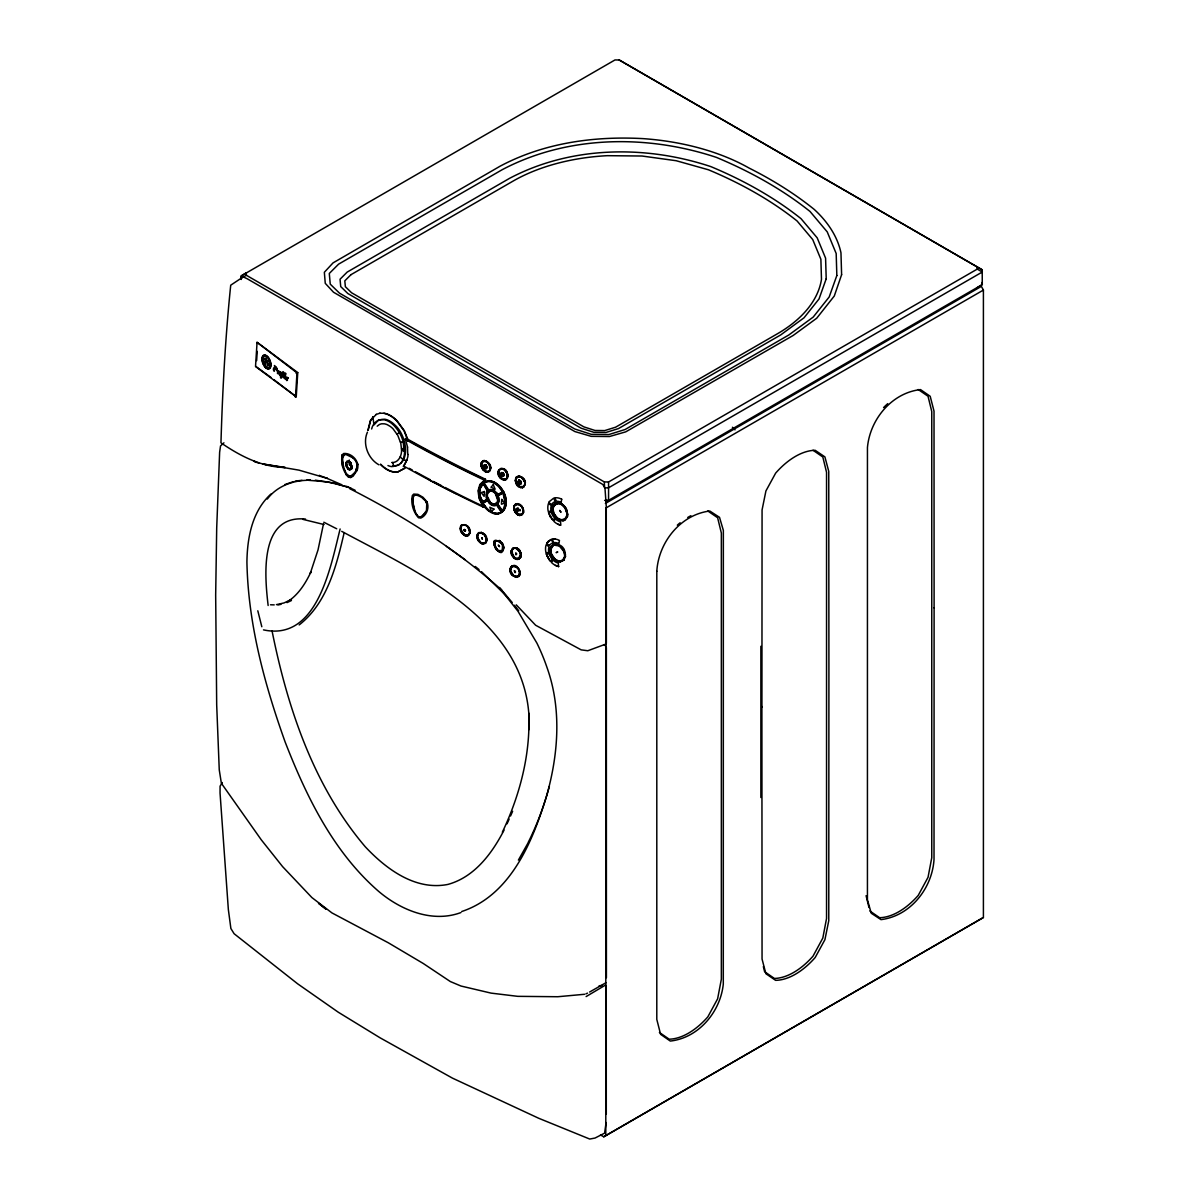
<?xml version="1.0" encoding="UTF-8"?>
<svg xmlns="http://www.w3.org/2000/svg" width="1199" height="1199" viewBox="0 0 1199 1199"><rect width="100%" height="100%" fill="white"/><g stroke="black" fill="none" stroke-linecap="round" stroke-linejoin="round"><path stroke-width="1.5" d="M760.87 797.53L760.87 646.276M761.92 707.29L762.069 509.935L765.921 490.946L775.648 473.125A63.502 36.659 -60 0 1 815.17 450.299L824.897 456.879L828.749 471.372L828.914 668.607L828.764 920.712L824.912 939.686L815.2 957.491A63.427 36.629 -60 0 1 775.588 980.332L765.876 973.708L762.054 959.05L761.89 706.511M377.205 426.185L379.289 424.581A26.573 16.261 63.8 0 1 381.747 423.787L384.459 423.832A25.089 15.242 63.2 0 1 387.322 424.716L390.215 426.394A25.074 15.257 63.5 0 1 393.002 428.762L397.768 435.357L400.796 443.255L401.56 449.91L403.568 451.034C404.992 441.607 400.376 432.509 394.156 425.72A22.511 13.699 63.4 0 0 383.785 419.665C377.835 418.511 372.799 423.457 371.645 428.987M606.289 1113.931L606.259 985.608M403.568 451.034L403.658 443.27C405.157 450.075 405.262 458.063 400.481 463.638M520.066 484.066L519.182 482.178L520.426 484.066L521.13 481.743L518.567 480.634M241.269 279.472L241.269 275.875L246.29 272.817L246.365 275.275L604.311 481.923L604.611 487.828L608.433 487.858L982.281 272.023L977.26 269.101L608.567 481.968L608.567 500.523L605.72 500.493M401.56 449.91C401.86 455.605 398.368 463.069 391.698 462.514M606.409 977.695L606.364 647.565M606.094 1122.534L604.581 1133.16L595.034 1138.046L589.743 1139.05L538.696 1118.262L452.443 1078.126L380.098 1037.824L338.268 1012.211L297.592 983.779L234.105 933.721L230.882 928.521L228.35 909.561L220.046 793.049L220.076 786.184L222.325 782.542M606.364 643.413L606.274 506.443L604.97 488.038L602.767 484.441L247.204 278.767L243.247 276.864L230.718 285.197C225.352 337.369 222.504 390.544 220.961 442.836C240.1 455.935 261.412 467.1 285.257 467.49L263.001 464.028L298.956 470.143L327.402 478.401L319.189 475.418L320.058 475.748M345.852 463.174L348.22 469.274L347.245 466.711L349.104 468.719L351.981 468.389L350.348 462.125L351.007 464.747L350.348 462.125L351.127 463.234L351.981 468.389L350.063 470.068C346.421 469.364 344.113 463.144 347.335 460.806L348.399 461.93L346.841 462.934L346.856 465.722L345.852 463.174L346.121 465.841M558.075 544.361L555.736 543.821L553.174 545.485L550.686 549.622A9.427 6.759 54.6 0 0 550.97 553.174L555.152 559.453A8.018 5.8 54.6 0 0 559.259 561.087L562.046 560.443L565.418 556.696C566.063 535.668 537.901 545.02 554.837 560.278A9.037 6.535 54.6 0 0 559.468 562.121L564.189 559.963L565.388 554.073M567.712 514.146C564.789 533.045 540.839 505.588 558 502.561A8.963 6.4 53.7 0 1 561.477 503.67L566.273 508.751L567.712 514.146L567.412 516.634L564.279 519.182L561.507 519.826A7.958 5.755 54.5 0 1 557.4 518.193L553.638 513.127L552.754 505.663L558.194 503.595A7.943 5.68 53.7 0 1 562.286 505.229L564.894 507.971L566.737 512.677L567.412 516.634L565.029 518.612M555.437 504.224L552.754 505.663L552.844 513.307L552.994 510.714M520.426 484.066L518.298 482.178L518.837 480.424L519.886 480.424L520.396 482.538L519.347 482.538M520.321 482.013L519.167 481.998L518.837 480.424L518.253 481.309M518.927 570.199C516.484 562.616 506.952 567.607 511.583 574.186C523.798 585.322 519.916 558.149 510.609 567.472C506.263 578.098 525.717 580.526 518.627 568.716L519.362 571.473M520.516 556.036L520.876 553.548C505.648 533.735 513.816 573.362 520.876 553.548C519.017 542.757 505.498 549.936 513.562 557.445C522.06 565.433 523.888 546.774 514.296 548.063L512.977 548.677A6.265 4.421 55.5 0 0 511.823 553.353L513.562 557.445M523.124 510.834L522.929 508.136L522.734 513.097L519.557 515.435C514.071 514.926 510.834 503.82 517.833 503.64C523.349 504.15 526.586 515.24 519.557 515.435L521.415 514.536M524.158 486.779L522.299 487.783C531.472 481.833 514.266 468.959 515.615 481.863C518.133 493.853 531.667 483.572 521.79 477.007M502.995 475.404L502.876 473.65L502.995 475.404L500.897 474.04L501.826 472.631A1.843 1.274 57.6 0 1 502.906 472.976C507.042 477.307 498.304 476.797 501.826 472.631L503.955 475.418L501.347 475.389L501.497 472.736M503.985 474.999L502.696 475.269L501.826 472.631L501.047 473.245M507.237 476.767L507.597 474.279C505.828 463.473 492.489 470.593 500.418 478.116C508.661 486.105 510.624 467.745 501.302 468.719L500.013 469.304A6.265 4.301 58.6 0 0 498.829 473.965L502.036 478.836L506.413 479.045A6.265 4.301 58.6 0 0 507.597 474.384L504.434 469.364L507.597 474.279C507.087 488.293 490.826 469.034 503.28 468.674L505.244 470.712M502.666 544.691C483.497 528.145 504.194 569.09 502.366 543.207C480.919 529.868 506.697 569.765 502.366 543.207L503.1 545.98M515.195 512.273L513.996 509.5C513.067 501.976 522.509 503.865 523.079 509.68A6.265 4.271 56.3 0 1 522.015 514.296L517.623 514.146L514.296 509.35A6.265 4.271 56.3 0 1 515.375 504.719L518.178 504.194L521.22 506.143M524.323 485.445L525.207 483.317L524.518 480.484L524.533 481.908C523.349 473.47 511.778 476.887 516.814 484.636L516.08 481.863M481.099 464.822C481.399 455.92 492.774 463.159 490.556 469.244C487.993 476.992 478.416 467.595 481.533 462.319C485.565 458.588 490.001 463.998 490.631 467.91C489.941 473.77 483.452 471.597 481.758 467.685L481.653 463.773L483.257 461.3M477.772 539.415C473.44 529.583 487.708 531.277 486.704 539.655C486.689 547.853 476.108 542.413 477.112 536.553C478.761 528.159 488.817 536.268 485.835 541.753C482.163 546.819 475.703 538.726 477.981 534.454M484.876 468.209L484.756 466.651C481.833 464.223 487.918 464.508 486.839 467.58C485.625 470.817 481.294 464.508 486.15 465.437L485.235 468.434L484.741 466.306L485.805 465.122M489.762 470.008L489.567 465.182M296.243 396.764L297.757 372.589L257.066 342.329L255.522 366.489L296.243 396.764L274.046 379.798M461.075 531.382C456.804 521.52 470.937 523.378 469.888 531.727C469.858 539.94 459.382 534.319 460.431 528.519C461.06 522.734 467.7 524.832 469.229 528.864C472.286 539.79 457.583 534.214 461.3 526.421M256.646 360.644L257.23 351.352M515.45 572.358L514.161 570.889L515.18 571.144L515.075 572.672L515.495 571.758M482.238 539.025C481.518 535.339 482.208 540.809 482.283 538.426L481.983 537.796M520.741 483.961L519.317 483.737L520.516 482.732L519.991 481.294M486.524 468.254L485.085 464.792M549.741 550.491L550.056 548.003L552.424 546.04M485.895 466.276L484.741 464.777M265.938 358.756L265.219 359.265A3.132 1.634 68.8 0 1 265.474 358.726L265.863 358.576M519.467 482.687L519.317 483.737L521.01 483.752M486.15 540.704L485.325 535.443M499.503 476.932L498.679 471.672M495.427 548.602L494.602 543.357M516.394 513.067L518.373 515.075L513.996 509.5L514.356 507.027M367.898 430.291L370.401 420.459L376.336 414.344M368.183 430.156L370.701 420.324L373.174 416.772M481.653 463.773L481.294 466.246L481.578 464.972L483.347 470.233M407.705 454.151C409.998 457.254 397.873 476.003 406.626 460.626M520.606 480.934L521.34 482.642L520.171 482.897M484.546 467.895L484.756 466.651L483.886 466.636M498.125 472.721L498.559 470.218L500.298 469.184M483.632 543.462L485.655 543.102L484.531 543.177L486.269 542.158L486.704 539.655M494.048 544.406L494.483 541.888L496.221 540.869M505.618 479.255L507.372 478.221L507.806 475.703M513.786 508.076L514.221 505.573M518.448 482.627L518.837 480.424L519.976 481.563M518.867 558.539L520.651 557.49L521.085 554.972M323.46 523.993L318.035 549.876L310.286 573.362L310.991 571.833C305.655 583.134 298.746 594.239 288.18 601.328M552.964 508.376L554.687 504.779M336.724 528.789L323.805 522.224M340.126 528.984C330.639 566.183 317.615 641.63 263.495 629.88M344.188 532.596C336.469 565.703 327.282 602.962 299.165 624.934M498.334 474.145L498.619 472.871M486.224 539.505L486.509 538.231M494.243 545.83L494.528 544.556M479.57 491.65L480.634 486.914L483.497 482.927M498.814 500.403L497.435 504.374L498.304 502.696M498.814 502.381L498.274 495.157L503.94 492.414C507.732 499.413 507.567 511.314 498.439 513.816A16.037 11.001 59.1 0 1 485.265 507.702L482.193 502.981L486.929 500.642M517.369 509.485L518.792 509.53L517.578 509.005L517.518 510.13L517.803 508.901M274.436 370.626C274.886 372.934 271.588 368.752 274.766 366.894A11.046 5.77 68.8 0 0 274.856 366.594L274.406 365.515L277.329 369.307L274.901 368.992L274.526 370.326M357.002 470.518C360.779 462.155 351.921 452.608 343.588 453.507L342.24 454.931C340.486 462.544 343.079 471.477 348.369 477.187L350.693 477.502L353.12 476.198L357.002 470.518L350.663 476.423L346.211 474.909L350.693 477.502L346.661 474.115L344.802 470.533M465.362 531.172L464.493 529.373L465.557 530.363L464.882 531.247L465.437 530.033M499.294 546.504L498.964 545.575C496.401 543.761 501.347 548.872 498.709 545.35M275.47 366.909C273.132 370.476 278.797 369.292 276.01 366.909M486.719 467.955L485.955 468.554L484.921 465.617L486.045 466.936M520.126 483.047L520.561 482.133M342.509 458.213L344.278 454.721M413.235 496.491L412.786 502.546L415.049 511.179M485.925 466.681L486.15 465.437L484.426 464.882M285.257 374.013C281.72 377.475 286.786 380.008 284.777 378.374A3.147 1.649 68.8 0 1 284.867 377.97L285.947 373.548A20.728 10.836 68.8 0 1 284.942 372.979L285.302 373.788M552.095 507.956L552.754 505.663M486.854 467.16L485.955 468.554C484.216 467.22 486.659 466.546 485.955 468.554L486.839 467.58M501.841 474.16L502.771 474.025M518.298 482.178L518.837 480.424L519.826 481.473M519.602 482.807L519.317 483.737L521.205 483.437M550.566 554.567L549.846 551.825L550.911 548.557M367.434 432.15C362.233 443.705 368.048 458.842 378.974 464.837M387.951 465.527A22.586 14.178 65.3 0 0 391.474 466.591C412.636 465.692 406.596 435.207 395.145 425.255A22.451 13.669 63.4 0 0 384.804 419.215L378.524 420.115L373.998 424.911L372.874 416.907M563.95 558.329L564.324 557.355A9.472 6.834 53.7 0 0 564.504 553.953L563.305 548.767L565.418 556.696L563.44 559.169M549.846 551.825L550.686 549.622M485.865 466.501L486.15 465.437L484.156 465.077M516.095 483.287L515.405 480.439L516.289 478.326M502.891 549.517L503.775 547.403L503.085 544.556M510.864 572.837L510.174 569.99L511.059 567.876M519.167 575.01L520.051 572.897L519.347 570.05M495.861 504.899A7.554 5.156 58.7 0 1 489.657 502.021L487.798 500.283L488.742 502.696A7.928 5.425 58.8 0 0 495.247 505.723L497.78 503.82M480.769 487.753L483.662 483.032L488.353 481.084A15.872 10.746 58.7 0 1 499.728 486.569C506.697 493.314 510.249 510.714 497.915 513.427A15.872 10.746 58.7 0 1 495.112 513.247M502.351 832.196C519.856 795.222 530.647 754.216 528.759 713.09L529.149 729.562C532.911 623.33 420.459 573.736 341.715 531.352M507.042 823.818L509.14 819.127M510.534 815.994L512.632 811.303M486.794 466.711L485.955 468.554L484.816 466.831M460.521 527.185L461.465 525.087L463.458 524.757M477.187 535.219L478.161 533.12M515.48 479.105L516.454 476.992L518.508 476.573M518.223 481.728L518.837 480.424L519.677 481.428M500.672 551.24L502.726 550.866L503.7 548.752M510.249 568.656L511.224 566.528L513.292 566.138L512.078 565.883M516.919 576.764L518.987 576.359L519.976 574.231M519.752 482.897L519.317 483.737L518.837 480.424L519.527 481.428M490.091 468.959L489.971 465.047M460.431 528.519L460.986 527.47M477.112 536.553L477.667 535.503M515.405 480.439L515.96 479.39M524.652 484.381L525.207 483.317M503.22 548.468L503.775 547.403M498.274 495.157L497.915 495.876L503.94 492.414M510.174 569.99L510.729 568.926M519.482 573.961L520.051 572.897M504.06 830.098C492.01 853.493 474.504 877.083 447.946 884.412C415.498 890.902 386.243 869.14 365.275 846.779C313.598 786.064 287.505 707.95 272.038 630.839M518.388 860.118L528.594 841.968M484.261 467.52L484.756 466.651L484.036 467.085M520.891 481.309L520.381 482.193L521.28 482.193M565.673 517.908L566.183 517.054A9.457 6.834 53.6 0 0 566.827 513.876L566.273 508.751L564.654 506.338M555.317 518.837L553.833 521.31L554.747 522.135A13.714 9.937 54.8 0 0 557.715 524.128L560.832 525.267L560.533 521.79A10.191 7.389 54.8 0 1 555.302 518.852M495.127 547.119L496.611 549.412M556.366 552.334L557.775 552.005L556.276 552.754M488.008 492.549L489.087 491.05M490.391 489.537L486.419 492.234L486.12 497.405L486.839 499.458L487.978 499.264L481.848 502.261L479.99 496.971M487.528 493.254L490.031 491.125A6.445 4.361 58.1 0 1 495.322 493.583L497.675 500.133L497.24 502.081L494.707 504.224A6.46 4.406 58.7 0 1 489.417 501.767M519.901 482.942L519.317 483.737L519.242 482.373M516.169 554.687L515.735 552.829L516.634 554.103L515.615 554.567L516.604 553.773M548.258 541.319L546.609 543.702L549.712 545.41A11.465 8.198 54.3 0 1 551.105 543.806L552.934 542.847L551.405 539.4L547.089 542.832L548.962 540.704M522.299 487.783L523.768 486.299M255.657 366.339L271.094 377.535M501.632 475.763L501.916 474.699M468.479 534.649L469.798 533.06L469.693 530.303L467.895 526.721L464.987 524.652L462.259 525.117A6.265 4.152 60.1 0 0 461.135 529.733L464.253 534.649L468.494 534.949A6.265 4.152 60.1 0 0 469.633 530.333M522.179 513.951L523.543 512.303L523.408 509.545M511.433 553.488L511.299 550.731L512.662 549.112M267.317 499.054C276.444 486.749 291.792 480.679 306.794 480.304M422.842 515.69L426.484 510.459L426.859 501.662L423.037 497.3L417.896 494.333L413.715 494.078L412.366 495.502C410.613 503.13 413.205 512.048 418.496 517.773L420.834 518.073C426.754 515.48 429.677 507.492 426.859 501.662M424.956 513.442L420.669 516.934M500.927 473.62L501.826 472.631L502.636 473.905M511.658 549.562L513.127 547.958M405.487 439.374L406.086 438.294A1231.433 710.962 0 0 0 485.58 479.285L481.084 484.186L479.27 490.361L480.274 497.885L483.976 506.667L483.272 507.087A1235.375 713.24 0 0 1 403.538 465.961L404.318 465.587M270.944 494.048C252.15 511.134 247.264 537.662 246.919 561.986C248.073 623.72 264.484 684.179 285.137 741.986C306.509 796.84 333.442 852.114 378.644 891.367C400.751 910.116 432.299 923.23 460.911 912.559M414.404 495.292L412.531 498.709L413.64 506.907M522.734 513.097L523.543 512.303M469.019 533.825L469.798 533.06M511.299 550.731L512.108 549.951M350.393 468.719L351.277 465.767L351.981 468.389L352.071 465.886M502.336 476.288L501.347 475.389L502.006 474.864M397.079 434.173L398.533 433.064M404.707 468.269L397.633 472.016L393.422 471.986A28.177 17.745 65.6 0 1 380.443 464.403M404.992 468.135L397.918 471.881L393.707 471.851A28.162 17.73 65.6 0 1 380.727 464.268M552.604 544.526L553.174 545.485L555.736 543.821L553.563 544.091M550.056 548.003L551.78 546.744M484.741 466.471L483.826 466.171L486.15 465.437L485.775 466.321M600.519 1134.943L603.756 1136.802L983.405 917.49L983.405 290.053L981.367 286.381L605.375 503.46M983.405 917.49L603.756 1136.802M502.366 491.965L499.563 487.723A15.647 10.536 57.8 0 0 486.704 481.758L483.377 482.897L487.334 480.934A15.992 10.776 57.8 0 1 500.478 487.034L503.58 491.71L497.405 494.782L503.07 492.025L499.953 487.349A16.007 10.791 57.8 0 0 486.809 481.249M497.405 494.782L503.58 491.71M977.26 287.655L982.281 284.583L982.206 269.82L619.239 59.995L614.982 59.95L241.269 275.875L241.329 278.093L246.365 275.275M223.928 442.821L220.526 445.953L219.627 452.308L216.704 527.965L215.67 595.109L216.689 704.847L219.252 769.833L221.365 783.262L261.277 839.825L282.604 866.637L311.92 897.586L331.958 912.919L388.356 942.804L423.277 963.501L450.359 981.561L460.986 986.028L491.08 993.117L517.743 996.339L557.805 996.729L584.632 994.271M521.13 481.743L520.381 482.193L520.261 480.634M501.122 474.954L501.856 474.519L500.972 474.504M485.58 479.285L479.885 484.456L478.041 490.766L479.06 498.439L483.272 507.087L479.57 498.289L478.581 490.766L480.379 484.591L484.876 479.69A1232.812 711.756 0 0 1 405.322 438.654L407.54 447.137M983.405 290.053L605.795 508.061L605.795 1135.498M350.543 476.348C355.833 473.95 358.636 466.786 356.013 461.495M589.608 992.023L606.124 982.625M485.235 465.916L486.15 465.437L485.385 465.961M561.237 560.997L563.185 560.008C568.791 553.923 560.023 541.259 552.574 545.8C546.849 552.469 556.246 564.804 564.189 559.963L562.046 560.443M296.108 373.309L297.757 372.589M495.592 504.15L498.259 501.871L498.724 499.803L496.011 492.639A7.928 5.366 58.1 0 0 489.492 489.627L487.453 492.04L487.214 497.315L487.468 492.864L490.121 490.601A6.819 4.616 58.1 0 1 495.727 493.209L498.214 500.133L497.75 502.201L495.082 504.464A6.819 4.661 58.7 0 1 489.477 501.871L488.068 499.713M497.375 504.165L495.352 505.214A7.554 5.156 58.7 0 1 489.132 502.336L487.798 500.283L482.193 502.981L487.543 500.882M496.851 504.479L501.916 512.138L498.08 513.577L493.763 513.412M486.839 499.458L481.848 502.261L487.453 499.578L486.404 494.647L487.948 490.931L482.957 483.242L483.901 482.583L488.892 490.271M287.026 602.617L291.432 600.519M291.387 599.47L284.043 602.932L276.399 604.626M502.711 476.393L501.347 475.389L502.111 475.014M586.116 996.579L605.6 985.008M519.722 481.174L520.516 482.732M585.966 993.836L587.51 993.132M487.708 471.732L488.997 471.147A6.265 4.301 58.7 0 0 490.181 466.486L486.974 461.615L482.598 461.405A6.265 4.301 58.7 0 0 481.413 466.081L484.621 470.952L487.708 471.732L489.222 470.847M503.055 476.408L501.347 475.389L503.46 474.819L503.115 473.875M553.443 514.641L554.163 514.311L556.021 518.118L554.178 515.9M549.727 540.164L551.405 539.4M506.368 478.671L507.372 478.221M519.632 557.94L520.651 557.49M498.559 470.218L499.548 469.768M481.533 462.319L482.508 461.885M494.483 541.888L495.472 541.453M485.28 542.592L486.269 542.158M606.229 643.938L587.795 650.742L581.17 649.858L535.638 625.249L516.244 604.836M562.826 520.816L564.849 520.126M284.837 484.561L293.5 481.653M461.72 911.525C510.909 895.128 532.791 841.218 546.699 795.551C558.404 754.066 561.761 708.819 547.044 667.618A125.955 72.719 60 0 0 536.867 643.039L517.953 611.25L499.878 588.349M523.019 486.899L520.006 486.884L516.514 483.152M398.862 465.152L392.448 466.126M376.036 414.479L380.038 413.145M619.239 59.995L982.206 269.82L982.281 272.023M503.385 476.303L501.347 475.389L502.246 475.134M554.028 545.095L559.289 545.98L563.86 551.54M277.913 605L280.971 604.326M501.197 468.899L503.28 468.674L501.002 468.299M516.904 504.224L514.851 504.629L515.99 504.524M520.276 482.807L521.34 482.642L520.411 482.373M519.557 515.435L521.715 515.09M345.941 454.466L342.24 454.931L342.674 466.411L342.539 461.9L343.513 466.336M414.284 495.232L416.068 495.052M483.826 466.171L484.741 466.306M553.309 539.025L552.349 539.16L553.638 542.667A10.251 7.329 53.7 0 1 558.929 543.627L559.453 540.449A13.654 9.727 53.5 0 0 555.317 539.085L553.309 539.025L555.317 539.085M462.904 533.585L464.807 535.668L463.833 534.469L465.946 536.058L467.73 535.219M295.224 481.084L301.983 480.289M516.454 476.992L517.593 476.887M517.833 576.464L518.987 576.359M501.347 475.389L502.546 475.269M511.224 566.528L512.378 566.438M548.543 512.587L551.375 512.348L551.675 513.247A11.376 8.153 54.6 0 0 552.919 515.84L554.642 518.148L552.919 520.366L548.543 512.587L549.427 514.985M501.587 550.955L502.726 550.866M549.052 559.603L546.249 553.833L549.097 553.593L549.397 554.493A11.39 8.168 54.6 0 0 550.656 557.085A10.896 7.838 54.5 0 0 552.379 559.393L550.656 561.627L547.149 556.231M488.473 471.432L489.597 471.342M599.155 985.743L602.243 985.563M461.465 525.087L462.574 525.027M403.493 460.281L407.165 460.161M559.618 510.414L560.997 512.318L560.053 510.579M308.443 480.304L327.657 481.878L348.28 487.094M400.421 441.936L402.324 441.936M520.501 514.851L517.354 513.921M604.311 481.923L608.567 481.968M604.611 500.388L608.433 500.418L982.281 284.583L982.206 282.379M379.753 413.28L384.145 413.22A28.027 16.981 63.2 0 1 397.079 420.759L404.333 430.696L408.484 441.127M511.823 553.353L515.18 558.12L519.692 558.209A6.265 4.421 55.5 0 0 520.846 553.533L519.662 550.791M305.52 519.077C259.044 514.461 264.664 575.955 268.141 605.495M270.494 604.776L274.211 604.881M307.049 479.705L310.346 479.9M315.307 480.17L334.686 483.227L350.842 488.143M558.194 503.595L554.882 503.28L557.22 503.625M418.586 516.694L420.789 516.994M516.919 558.839L519.182 559.094L517.953 558.839M479.27 533.045L481.159 532.791M519.152 480.304L520.231 481.833M465.871 535.458L468.03 535.788L466.846 535.503M502.816 475.239L503.955 475.418L503.76 474.085M303.017 519.392L324.03 524.533M504.719 479.555L505.918 479.81M482.957 460.746L484.141 461.03M478.986 532.476L480.17 532.761M349.778 468.869L351.532 469.304M502.921 475.149L503.955 475.418L503.535 473.665M345.822 454.406L352.716 457.733M415.948 494.977C421.553 496.341 427.743 500.807 427.249 507.222M401.545 448.561L403.538 449.145M502.201 468.914L504.284 469.843M500.897 474.04L501.826 474.324M256.376 462.424L253.798 461.09L258.744 463.159M556.501 565.868L558.584 566.528L558.284 563.05A10.251 7.404 54.5 0 1 553.054 560.083L551.555 562.556L552.484 563.395A13.818 10.012 54.8 0 0 555.467 565.388L558.584 566.528L555.467 565.388M558.209 519.767L560.547 520.681M502.995 475.029L503.955 475.418L503.25 473.275M325.543 477.712L341.685 484.711M557.715 524.128L559.783 524.997M485.55 471.357L487.768 472.316L486.584 471.687M519.452 481.159L520.246 481.518M497.42 550.776L499.743 551.825L498.604 550.896M346.646 486.344L355.114 490.256M480.424 542.952L482.717 544.031L481.593 543.102M513.097 565.538L514.326 566.138M349.628 488.607C404.093 516.259 456.354 549.367 501.886 590.268M503.715 479.54L504.914 480.14L501.632 478.596M429.212 479.9L455.8 493.613M485.13 461.045L483.946 460.431L487.184 462.005M564.894 507.971L566.273 508.751L566.483 511.463M503.04 474.879L503.955 475.418L502.906 472.976M510.849 571.413L511.583 574.186L515.975 577.348L514.806 576.449M518.972 486.284L521.16 487.783L520.006 486.884M514.806 557.925L517.009 559.423L515.855 558.524M521.64 477.502L519.437 475.988L520.591 476.902M918.224 389.51L928.026 396.255L931.758 411.527L931.758 857.75L928.026 877.338L918.224 895.413A62.543 36.105 -60 0 1 879.616 917.7L869.815 910.955M813.027 450.254L822.814 456.999L826.546 472.271L826.546 918.494L822.814 938.083L813.027 956.143A62.543 36.105 -60 0 1 774.404 978.444L764.602 971.7L763.358 966.604M707.815 510.984L717.616 517.728L721.348 533.015L721.348 979.238L717.616 998.827L707.815 1016.887A62.543 36.105 -60 0 1 669.192 1039.188L659.405 1032.444M497.57 550.281L499.743 551.825M446.388 546.339L465.332 559.843M483.227 533.75L481.084 532.191L482.208 533.12M480.574 542.473L482.717 544.031M561.477 503.655L563.68 505.289M604.131 644.792L606.02 646.231M515.39 566.453L514.236 565.553L517.428 567.921M503.055 474.714L503.955 475.418L502.876 474.175M475.239 566.483L479.03 569.555M464.837 535.114L465.946 536.058M481.593 571.788L506.278 595.873M485.205 507.597L489.282 511.344M422.722 498.229L424.686 500.013M352.596 457.658L354.664 459.517M503.025 474.534L503.955 475.418L502.966 474.354M518.463 549.996L516.469 547.988L517.488 549.142M732.424 427.234L734.972 429.841M501.197 542.413L499.234 540.374L500.238 541.543M481.758 467.685L483.602 469.858M467.4 526.676L469.229 528.864L469.409 531.562M511.583 574.186L513.607 576.329M416.682 514.626L418.706 516.754M294.699 396.195L295.494 397.049L296.992 372.874L257.066 342.329L257.111 343.469M346.541 474.055L348.459 476.108M499.428 587.495L512.198 602.483M400.271 456.714L402.04 458.782M484.546 470.727L485.52 471.911M512.782 574.98L511.284 572.702M514.371 605.255L518.732 610.786M484.246 505.019L486.524 507.941A15.872 10.746 58.7 0 0 489.177 510.384M519.302 551.06L520.876 553.548M354.559 459.442L356.133 461.57M513.996 509.5L515.555 512.003M504.434 469.364L507.597 474.279M512.992 555.991L514.656 558.404L513.831 557.055M498.799 505.349L502.846 511.463M497.27 504.135L502.441 511.808L498.964 513.502A16.022 11.001 59.1 0 1 485.79 507.387L482.732 502.666M496.596 505.079L501.227 512.063M496.581 492.414L497.93 494.453M490.001 501.542L487.738 497M549.816 560.652L546.249 553.833M483.377 482.897L488.473 490.616L489.866 489.866A7.554 5.111 58.1 0 1 496.056 492.744M487.334 490.961L482.957 483.242L480.589 486.524L479.51 491.38L480.035 497.12M552.095 519.392L549.996 516.14L550.626 517.279M485.16 467.28L485.955 468.554L485.82 467.31M467.655 526.286L469.229 528.864M500.672 477.727L501.482 479.09M483.377 533.27L484.171 534.634M502.486 473.815L501.826 472.631L502.066 473.815M483.632 503.925L481.054 498.214M485.295 467.37L485.955 468.554L485.445 467.415M522.509 508.271L521.265 505.603L522.944 509.545M519.167 481.833L518.837 480.424L518.972 483.437M482.792 468.764L481.758 466.261M468.195 527.77L469.244 530.288M414.929 511.119L416.802 514.686M348.414 468.269L349.149 469.858M489.986 466.471L490.631 467.91M499.219 475.448L500.418 478.116L499.848 476.662M554.822 515.435L556.021 518.118M485.625 536.927L484.426 534.244L484.996 535.713M495.772 548.333L496.341 549.801M551.36 554.388L552.784 558.314L551.9 555.557M503.085 493.374L505.304 503.595L502.336 511.778L504.734 508.466L505.828 503.595L503.415 492.744L497.765 495.487L498.649 497.915M426.14 502.081L426.994 504.434M487.169 496.971L488.083 499.743M480.514 496.656L482.373 501.961M519.961 552.274L520.591 554.837M514.896 510.789L514.281 508.226M564.504 553.953L565.418 556.696M506.712 472.991L507.312 475.553M560.248 561.057L560.592 562.076M343.394 466.261L344.907 470.608M408.2 441.277L404.048 430.831L396.794 420.894A28.042 16.996 63.2 0 0 383.86 413.34M392.658 462.529L393.512 465.302M518.837 480.424L519.212 481.683M477.772 537.991L478.476 540.764L478.176 539.28M257.8 610.786L261.817 626.747M461.075 529.958L461.765 532.746L461.48 531.262M866.083 895.668L868.99 907.553M484.906 467.011L485.235 468.434M566.827 513.876L567.412 516.634M523.798 479.135L524.098 480.619M519.886 480.424L520.111 481.683M498.589 497.765L498.904 500.687M511.718 552.214L511.913 554.912M342.24 454.931L342.644 461.975M977.185 266.643L977.26 269.101M407.51 446.972L407.735 454.421M490.646 490.286A6.804 4.616 58.1 0 1 494.468 491.275M493.718 504.075A6.819 4.646 58.7 0 1 491.785 503.175M492.459 489.627A7.539 5.111 58.1 0 1 494.602 490.631M483.991 479.96A1220.117 704.427 0 0 1 405.412 439.419M482.358 505.903A1234.206 712.566 0 0 1 445.039 487.483M441.712 485.775A1234.206 712.566 0 0 1 433.468 481.458M430.186 479.72A1234.206 712.566 0 0 1 415.543 471.821M412.321 470.053A1234.206 712.566 0 0 1 409.114 468.269M549.382 786.334A522.989 290.743 65.2 0 1 528.489 841.833M883.573 407.57A62.543 36.105 -60 0 1 887.74 403.643M677.315 525.132A62.543 36.105 -60 0 1 680.148 522.764M687.716 517.473A62.543 36.105 -60 0 1 690.894 515.705M269.146 359.041A7.074 3.687 68.8 0 1 270.494 362.683A7.029 3.672 68.8 0 1 270.734 365.17A7.074 3.687 68.8 0 1 266.418 368.048L265.578 367.359A7.074 3.687 68.8 0 1 262.296 357.707A7.074 3.687 68.8 0 1 267.722 357.017A7.029 3.672 68.8 0 1 269.146 359.026M656.812 571.219L656.797 1019.42L660.604 1034.332L670.286 1041.062C698.687 1037.914 720.464 1011.776 723.297 984.079L723.357 530.423L719.52 517.324L709.793 511.014C680.358 514.671 658.566 542.413 656.812 571.219M934.111 607.863L934.021 859.398C932.282 888.234 910.461 916.006 880.995 919.633L871.283 913.263L867.432 899.864L867.447 447.512C869.934 419.47 891.756 392.807 920.502 389.585L930.199 396.284L934.021 411.152L934.111 607.863M264.529 358.591C267.182 357.137 264.26 361.199 266.568 360.24C265.459 362.907 270.225 357.722 267.632 361.858C268.846 362.218 265.788 366.879 268.411 364.676C265.743 363.926 270.479 363.747 267.632 366.205C267.452 355.339 264.604 369.232 264.32 361.513C267.527 362.593 262.956 357.047 264.529 358.591M284.148 373.893L284.148 373.968M262.551 358.396L263.21 360.27L263.255 356.867L265.309 355.743C267.857 359.101 266.613 354.574 270.315 362.937A6.939 3.627 68.8 0 1 270.285 366.265L269.685 363.687L269.64 367.089L267.587 368.213A7.059 3.687 68.8 0 1 265.234 366.624C268.846 370.386 260.198 357.077 262.551 358.396M288.015 378.045L286.411 378.704A3.462 1.813 68.8 0 0 286.321 379.439L287.565 379.858L287.011 380.548A1.694 0.884 68.8 0 1 286.546 380.398L286.126 377.475A4.256 2.218 68.8 0 1 286.666 376.981L288.015 378.045M278.842 371.165L278.018 371.615L277.254 370.071A4.241 2.218 68.8 0 0 276.879 370.656L276.999 370.821A6.145 3.207 68.8 0 1 277.344 370.281L277.673 370.566A4.391 2.293 68.8 0 1 277.643 371.031L277.509 373.623L278.842 371.165M268.141 360.434L267.572 361.094L268.141 360.434M279.427 374.163L280.446 374.882A7.973 4.167 68.8 0 0 280.761 373.863L280.656 372.304L279.757 372.724A7.029 3.672 68.8 0 0 279.502 373.593L279.427 374.163M278.917 373.324L279.817 375.497A2.008 1.049 68.8 0 0 280.491 375.692L280.821 375.482A3.702 1.933 68.8 0 0 281.3 374.478L280.731 372.125A1.619 0.854 68.8 0 0 280.266 371.795L279.397 372.035A3.747 1.963 68.8 0 0 278.992 372.889L278.917 373.324M264.32 362.623C265.054 365.125 266.268 359.985 264.32 362.623M501.707 499.428L501.437 504.224L504.614 503.175L501.707 499.428M517.893 510.189L517.803 511.688L515.93 508.871L518.028 507.806L517.953 509.2L520.261 509.725L520.201 510.774L517.893 510.189M484.396 491.545L484.111 496.356L481.264 492.564L484.396 491.545M283.429 377.175C284.103 380.413 282.379 369.307 281.45 378.06C279.082 378.809 281.915 373.848 282.634 372.02L283.129 371.675C284.942 372.964 282.08 372.844 283.429 377.175M349.224 460.281L349.553 465.002L349.224 460.281M287.64 377.745L286.546 378.509L287.64 377.745M561.702 499.189L561.177 502.366A10.147 7.239 53.6 0 0 556.621 501.317L554.627 497.9L555.587 497.78A13.624 9.712 53.5 0 1 561.702 499.204M553.563 506.188C551.39 512.288 556.606 520.411 563.335 519.692L565.328 518.687C570.394 512.992 564.294 502.426 556.906 503.325L553.563 506.188M357.002 466.576L356.238 469.813L357.692 463.848L357.002 466.576M464.133 529.658L464.193 530.587L464.133 529.658M520.396 482.538L521.34 482.642L520.396 482.538M841.608 274.706L834.294 296.003L816.699 318.245L793.139 335.48L625.743 431.85L609.452 436.526L591.227 436.346L574.876 431.565L333.517 292.241L325.259 283.339L324.344 272.278L333.037 262.896L500.013 166.241C543.732 142.891 594.209 135.907 643.234 138.634A182.922 105.602 0 0 1 749.135 168.085A416.772 240.609 0 0 1 814.166 209.36A182.922 105.602 0 0 1 840.964 252.794L841.608 274.706M826.216 278.797L819.022 298.956L804.019 317.81L780.684 334.941L618.489 428.583L605.975 432.464L593.865 432.314L581.11 428.193L347.845 293.53L340.711 286.576L340.051 279.217L347.17 272.098L509.515 178.366C570.964 145.858 645.706 144.929 710.857 166.616A401.095 231.572 0 0 1 801.037 218.683L817.193 237.852L825.586 258.16L826.216 278.797M836.842 275.515L829.183 296.977L813.192 317.091L788.747 335.031L625.069 429.527L608.867 434.548L591.317 434.338L574.831 429.017L339.482 293.141L330.25 284.148L329.29 273.477L338.598 264.155L502.291 169.644C567.667 135.187 647.1 134.333 716.343 157.369A415.079 239.65 0 0 1 810.014 211.459L827.235 231.887L836.183 253.529L836.842 275.515M549.367 501.587L548.902 502.456L551.63 504.809A11.63 8.318 54.6 0 1 552.859 503.025A11.286 8.078 54.4 0 1 553.953 502.171L555.212 501.587L553.683 498.14L549.367 501.587M493.269 484.741L490.991 487.259L495.142 489.162L493.269 484.741M493.943 509.11L491.65 511.628L489.777 507.207L493.943 509.11M350.977 274.676L344.817 280.836L345.357 286.696L351.562 292.751L583.898 426.889L594.989 430.471L604.686 430.591L615.567 427.219L777.102 333.951A152.798 88.216 0 0 0 821.48 279.322L820.88 259.284L812.727 239.56L797.065 220.961A394.876 227.975 0 0 0 708.429 169.778L676.191 160.726L642.05 156.02L607.338 155.675A152.798 88.216 0 0 0 512.707 181.304L350.977 274.676M513.262 566.018L511.958 566.617A6.265 4.346 56.8 0 0 510.819 571.279L514.101 576.09L518.553 576.239A6.265 4.346 56.8 0 0 519.692 571.563L517.863 568.011L513.262 566.018M518.373 476.378L517.069 476.977A6.265 4.361 57.7 0 0 515.9 481.653L519.152 486.494L523.573 486.644A6.265 4.361 57.7 0 0 524.757 481.968L521.505 477.127L518.373 476.378M502.306 550.686L497.9 550.521L494.632 545.68A6.265 4.316 57.4 0 1 495.787 541.019L500.193 541.199L503.445 546.025A6.265 4.316 57.4 0 1 502.306 550.686M480.17 532.641L478.896 533.21A6.265 4.241 58.8 0 0 477.757 537.856L480.949 542.727L485.28 542.967A6.265 4.241 58.7 0 0 486.419 538.321L484.636 534.739L480.17 532.641M551.135 511.418L548.213 511.344A16.187 11.555 54.8 0 1 548.498 503.43L551.33 505.528A12.05 8.633 54.3 0 0 551.105 511.418M548.857 552.664L545.935 552.589A16.142 11.495 55 0 1 546.219 544.676L549.052 546.774A12.02 8.603 54.6 0 0 548.842 552.664M326.143 909.262L318.574 903.282L326.143 909.262M266.418 368.348L265.534 367.628A7.419 3.882 68.8 0 1 262.011 358.036A7.419 3.882 68.8 0 1 266.927 355.953A7.389 3.867 68.8 0 1 268.576 357.752A7.419 3.882 68.8 0 1 270.809 366.474A7.419 3.882 68.8 0 1 266.418 368.348"/></g></svg>
